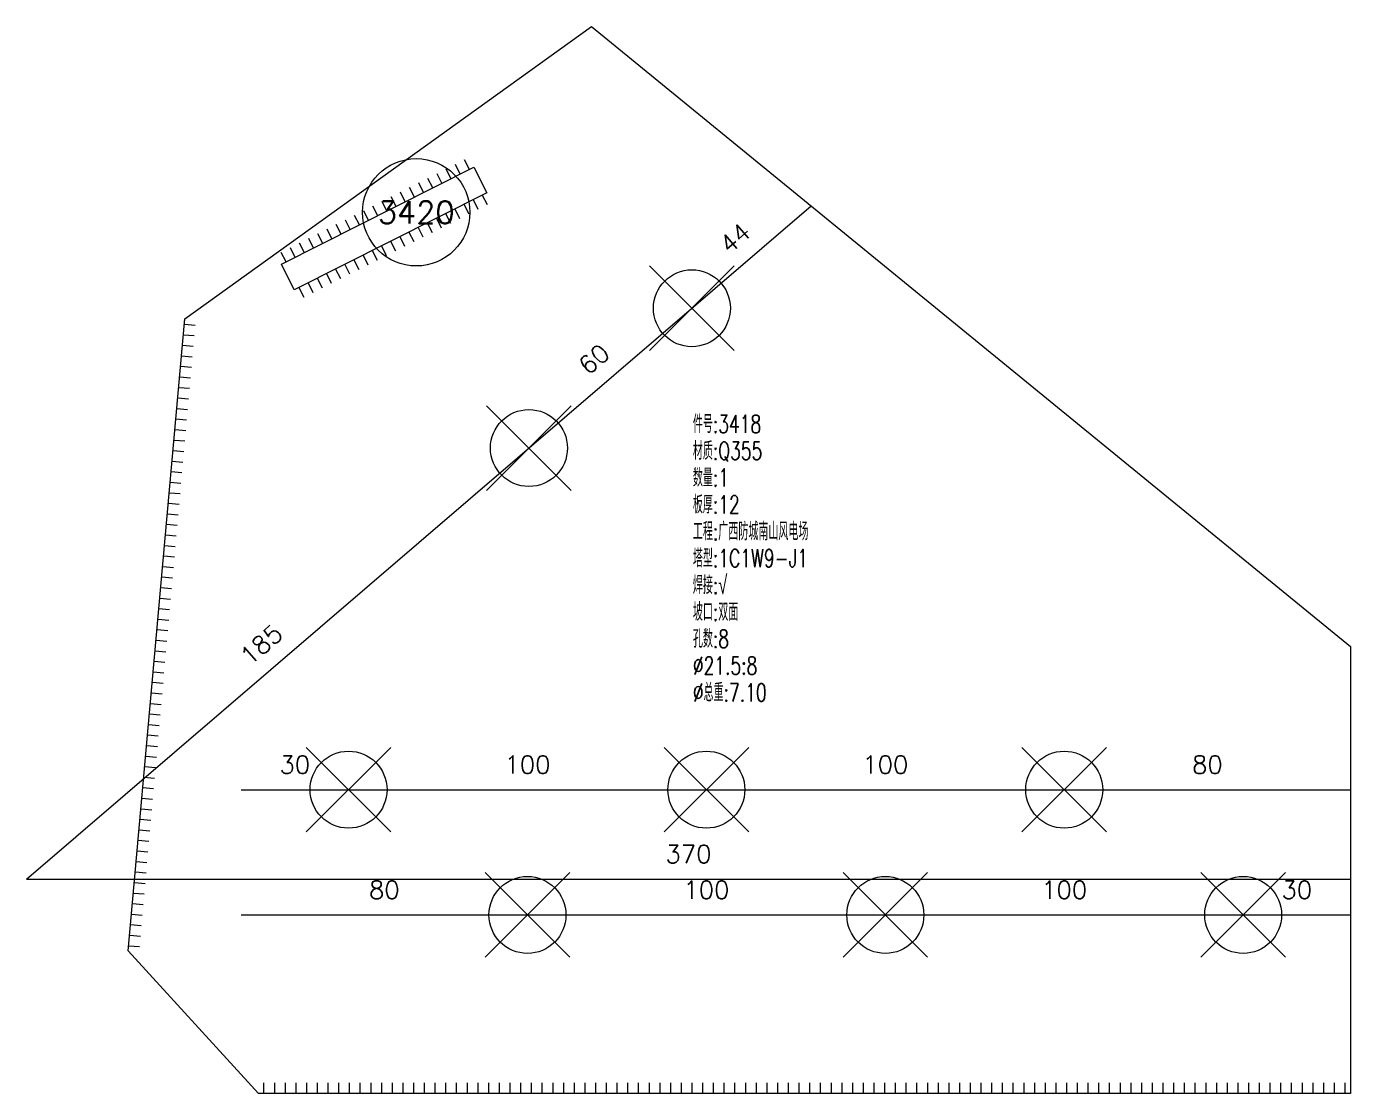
# Model space of a CAD drawing. Extents: x -105 to 10956, y -4548 to 9487.
# Drawn here: x 2827.3 to 3197.3, y -1758.8 to -1460.6 of the extents above; entities that cross this region are included whole.
import ezdxf
from ezdxf.enums import TextEntityAlignment as Align

# ---------------------------------------------------------------- set-up
doc = ezdxf.new("R2010")
doc.units = 0
doc.header["$MEASUREMENT"] = 0
for name, color, linetype, lineweight in [('1', 7, 'CONTINUOUS', 25), ('2', 7, 'CONTINUOUS', 25), ('3', 7, 'CONTINUOUS', 25)]:
    doc.layers.add(name, color=color, linetype=linetype, lineweight=lineweight)
doc.styles.get("Standard").update_dxf_attribs({"font": 'simplex.shx', "width": 0.7, "height": 3, "bigfont": 'gbhzfs.shx'})

msp = doc.modelspace()

# ---------------------------------------------------------------- linework, layer by layer
at = {"layer": '1', "color": 7, "linetype": 'Continuous', "lineweight": 18}
for p, q in [((2871.57671, -1542.32916), (2985.22902, -1460.62115)), ((2985.22902, -1460.62115), (3197.30153, -1633.88113)), ((2855.74511, -1718.94445), (2871.57671, -1542.32916)), ((3197.30153, -1633.88113), (3197.30153, -1758.78471)), ((2892.17387, -1758.78471), (2855.74511, -1718.94445)), ((3197.30153, -1758.78471), (2892.17387, -1758.78471))]:
    msp.add_line(p, q, dxfattribs=at)
at = {"layer": '1', "color": 7, "linetype": 'Continuous', "lineweight": 13}
for p, q in [((3001.42317, -1551.17941), (3025.07317, -1527.52941)), ((3025.07317, -1551.17941), (3001.42317, -1527.52941)), ((2955.88519, -1590.24722), (2979.53519, -1566.59722)), ((2979.53519, -1590.24722), (2955.88519, -1566.59722)), ((2905.47653, -1685.70614), (2929.12653, -1662.05614)), ((2929.12653, -1685.70614), (2905.47653, -1662.05614)), ((3005.47654, -1685.70613), (3029.12654, -1662.05613)), ((3029.12654, -1685.70613), (3005.47654, -1662.05613)), ((3105.47654, -1685.70613), (3129.12654, -1662.05613)), ((3129.12654, -1685.70613), (3105.47654, -1662.05613)), ((2955.47654, -1720.70613), (2979.12654, -1697.05613)), ((2979.12654, -1720.70613), (2955.47654, -1697.05613)), ((3055.47653, -1720.70614), (3079.12653, -1697.05614)), ((3079.12653, -1720.70614), (3055.47653, -1697.05614)), ((3155.47654, -1720.70613), (3179.12654, -1697.05613)), ((3179.12654, -1720.70613), (3155.47654, -1697.05613))]:
    msp.add_line(p, q, dxfattribs=at)
for centre in [(3013.24817, -1539.35441), (2967.71019, -1578.42222), (2917.30153, -1673.88114), (3017.30154, -1673.88113), (3117.30154, -1673.88113), (2967.30154, -1708.88113), (3067.30153, -1708.88114), (3167.30154, -1708.88113)]:
    msp.add_circle(centre, 10.75, dxfattribs=at)
at = {"layer": '2', "color": 9, "linetype": 'Continuous', "lineweight": 13}
for p, q in [((2827.30172, -1698.88108), (3046.5887, -1510.75107)), ((2887.30151, -1673.88116), (3197.30153, -1673.88116)), ((2827.30172, -1698.88108), (3197.30153, -1698.88108)), ((2887.30151, -1708.88114), (3197.30153, -1708.88114))]:
    msp.add_line(p, q, dxfattribs=at)
at = {"layer": '2', "color": 7, "linetype": 'Continuous', "lineweight": 13}
for p, q in [((2871.44478, -1543.80095), (2874.4328, -1544.06879)), ((2870.91706, -1549.68813), (2873.90508, -1549.95597)), ((2871.18092, -1546.74454), (2874.16894, -1547.01238)), ((2870.6532, -1552.63171), (2873.64122, -1552.89956)), ((2870.38934, -1555.5753), (2873.37736, -1555.84314)), ((2870.12548, -1558.51889), (2873.1135, -1558.78673)), ((2869.59776, -1564.40607), (2872.58578, -1564.67391)), ((2869.86162, -1561.46248), (2872.84964, -1561.73032)), ((2869.3339, -1567.34966), (2872.32192, -1567.6175)), ((2869.07004, -1570.29324), (2872.05806, -1570.56109)), ((2868.54232, -1576.18042), (2871.53034, -1576.44826)), ((2868.80618, -1573.23683), (2871.7942, -1573.50467)), ((2868.27846, -1579.12401), (2871.26648, -1579.39185)), ((2868.0146, -1582.0676), (2871.00262, -1582.33544)), ((2867.75074, -1585.01118), (2870.73876, -1585.27903)), ((2867.22302, -1590.89836), (2870.21104, -1591.1662)), ((2867.48688, -1587.95477), (2870.4749, -1588.22262)), ((2866.95916, -1593.84195), (2869.94718, -1594.10979)), ((2866.6953, -1596.78554), (2869.68332, -1597.05338)), ((2866.43144, -1599.72913), (2869.41946, -1599.99697)), ((2865.90372, -1605.6163), (2868.89174, -1605.88415)), ((2866.16758, -1602.67271), (2869.1556, -1602.94056)), ((2865.63986, -1608.55989), (2868.62788, -1608.82773)), ((2865.376, -1611.50348), (2868.36402, -1611.77132)), ((2865.11214, -1614.44707), (2868.10016, -1614.71491)), ((2864.58442, -1620.33424), (2867.57244, -1620.60209)), ((2864.84828, -1617.39066), (2867.8363, -1617.6585)), ((2864.32056, -1623.27783), (2867.30858, -1623.54567)), ((2864.0567, -1626.22142), (2867.04472, -1626.48926)), ((2863.79284, -1629.16501), (2866.78086, -1629.43285)), ((2863.26512, -1635.05218), (2866.25314, -1635.32003)), ((2863.52898, -1632.1086), (2866.517, -1632.37644)), ((2863.00126, -1637.99577), (2865.98928, -1638.26362)), ((2862.7374, -1640.93936), (2865.72542, -1641.2072)), ((2862.47354, -1643.88295), (2865.46156, -1644.15079)), ((2861.94582, -1649.77013), (2864.93384, -1650.03797)), ((2862.20968, -1646.82654), (2865.1977, -1647.09438)), ((2861.68196, -1652.71371), (2864.66998, -1652.98156)), ((2861.4181, -1655.6573), (2864.40612, -1655.92515)), ((2861.15424, -1658.60089), (2864.14226, -1658.86873)), ((2860.62652, -1664.48807), (2863.61454, -1664.75591)), ((2860.89038, -1661.54448), (2863.8784, -1661.81232)), ((2860.36266, -1667.43166), (2863.35068, -1667.6995)), ((2860.0988, -1670.37524), (2863.08682, -1670.64309)), ((2859.83494, -1673.31883), (2862.82296, -1673.58667)), ((2859.30722, -1679.20601), (2862.29524, -1679.47385)), ((2859.57108, -1676.26242), (2862.5591, -1676.53026)), ((2859.04336, -1682.1496), (2862.03138, -1682.41744)), ((2858.7795, -1685.09319), (2861.76752, -1685.36103)), ((2858.51564, -1688.03677), (2861.50366, -1688.30462)), ((2857.98792, -1693.92395), (2860.97594, -1694.19179)), ((2858.25178, -1690.98036), (2861.2398, -1691.2482)), ((2857.72406, -1696.86754), (2860.71208, -1697.13538)), ((2857.4602, -1699.81113), (2860.44822, -1700.07897)), ((2856.93248, -1705.6983), (2859.9205, -1705.96615)), ((2857.19634, -1702.75471), (2860.18436, -1703.02256)), ((2856.66862, -1708.64189), (2859.65664, -1708.90973)), ((2856.40476, -1711.58548), (2859.39278, -1711.85332)), ((2856.1409, -1714.52907), (2859.12892, -1714.79691)), ((2855.87704, -1717.47266), (2858.86506, -1717.7405)), ((2893.6696, -1758.78471), (2893.6696, -1755.78471)), ((2896.66105, -1758.78471), (2896.66105, -1755.78471)), ((2899.65249, -1758.78471), (2899.65249, -1755.78471)), ((2902.64394, -1758.78471), (2902.64394, -1755.78471)), ((2905.63539, -1758.78471), (2905.63539, -1755.78471)), ((2908.62684, -1758.78471), (2908.62684, -1755.78471)), ((2911.61828, -1758.78471), (2911.61828, -1755.78471)), ((2914.60973, -1758.78471), (2914.60973, -1755.78471)), ((2917.60118, -1758.78471), (2917.60118, -1755.78471)), ((2920.59263, -1758.78471), (2920.59263, -1755.78471)), ((2923.58408, -1758.78471), (2923.58408, -1755.78471)), ((2926.57552, -1758.78471), (2926.57552, -1755.78471)), ((2929.56697, -1758.78471), (2929.56697, -1755.78471)), ((2932.55842, -1758.78471), (2932.55842, -1755.78471)), ((2935.54987, -1758.78471), (2935.54987, -1755.78471)), ((2938.54131, -1758.78471), (2938.54131, -1755.78471)), ((2941.53276, -1758.78471), (2941.53276, -1755.78471)), ((2944.52421, -1758.78471), (2944.52421, -1755.78471)), ((2947.51566, -1758.78471), (2947.51566, -1755.78471)), ((2950.5071, -1758.78471), (2950.5071, -1755.78471)), ((2953.49855, -1758.78471), (2953.49855, -1755.78471)), ((2956.49, -1758.78471), (2956.49, -1755.78471)), ((2959.48145, -1758.78471), (2959.48145, -1755.78471)), ((2962.47289, -1758.78471), (2962.47289, -1755.78471)), ((2965.46434, -1758.78471), (2965.46434, -1755.78471)), ((2968.45579, -1758.78471), (2968.45579, -1755.78471)), ((2971.44724, -1758.78471), (2971.44724, -1755.78471)), ((2974.43869, -1758.78471), (2974.43869, -1755.78471)), ((2977.43013, -1758.78471), (2977.43013, -1755.78471)), ((2980.42158, -1758.78471), (2980.42158, -1755.78471)), ((2983.41303, -1758.78471), (2983.41303, -1755.78471)), ((2986.40448, -1758.78471), (2986.40448, -1755.78471)), ((2989.39592, -1758.78471), (2989.39592, -1755.78471)), ((2992.38737, -1758.78471), (2992.38737, -1755.78471)), ((2995.37882, -1758.78471), (2995.37882, -1755.78471)), ((2998.37027, -1758.78471), (2998.37027, -1755.78471)), ((3001.36171, -1758.78471), (3001.36171, -1755.78471)), ((3004.35316, -1758.78471), (3004.35316, -1755.78471)), ((3007.34461, -1758.78471), (3007.34461, -1755.78471)), ((3010.33606, -1758.78471), (3010.33606, -1755.78471)), ((3013.3275, -1758.78471), (3013.3275, -1755.78471)), ((3016.31895, -1758.78471), (3016.31895, -1755.78471)), ((3019.3104, -1758.78471), (3019.3104, -1755.78471)), ((3022.30185, -1758.78471), (3022.30185, -1755.78471)), ((3025.29329, -1758.78471), (3025.29329, -1755.78471)), ((3028.28474, -1758.78471), (3028.28474, -1755.78471)), ((3031.27619, -1758.78471), (3031.27619, -1755.78471)), ((3034.26764, -1758.78471), (3034.26764, -1755.78471)), ((3037.25909, -1758.78471), (3037.25909, -1755.78471)), ((3040.25053, -1758.78471), (3040.25053, -1755.78471)), ((3043.24198, -1758.78471), (3043.24198, -1755.78471)), ((3046.23343, -1758.78471), (3046.23343, -1755.78471)), ((3049.22488, -1758.78471), (3049.22488, -1755.78471)), ((3052.21632, -1758.78471), (3052.21632, -1755.78471)), ((3055.20777, -1758.78471), (3055.20777, -1755.78471)), ((3058.19922, -1758.78471), (3058.19922, -1755.78471)), ((3061.19067, -1758.78471), (3061.19067, -1755.78471)), ((3064.18211, -1758.78471), (3064.18211, -1755.78471)), ((3067.17356, -1758.78471), (3067.17356, -1755.78471)), ((3070.16501, -1758.78471), (3070.16501, -1755.78471)), ((3073.15646, -1758.78471), (3073.15646, -1755.78471)), ((3076.1479, -1758.78471), (3076.1479, -1755.78471)), ((3079.13935, -1758.78471), (3079.13935, -1755.78471)), ((3082.1308, -1758.78471), (3082.1308, -1755.78471)), ((3085.12225, -1758.78471), (3085.12225, -1755.78471)), ((3088.1137, -1758.78471), (3088.1137, -1755.78471)), ((3091.10514, -1758.78471), (3091.10514, -1755.78471)), ((3094.09659, -1758.78471), (3094.09659, -1755.78471)), ((3097.08804, -1758.78471), (3097.08804, -1755.78471)), ((3100.07949, -1758.78471), (3100.07949, -1755.78471)), ((3103.07093, -1758.78471), (3103.07093, -1755.78471)), ((3106.06238, -1758.78471), (3106.06238, -1755.78471)), ((3109.05383, -1758.78471), (3109.05383, -1755.78471)), ((3112.04528, -1758.78471), (3112.04528, -1755.78471)), ((3115.03672, -1758.78471), (3115.03672, -1755.78471)), ((3118.02817, -1758.78471), (3118.02817, -1755.78471)), ((3121.01962, -1758.78471), (3121.01962, -1755.78471)), ((3124.01107, -1758.78471), (3124.01107, -1755.78471)), ((3127.00251, -1758.78471), (3127.00251, -1755.78471)), ((3129.99396, -1758.78471), (3129.99396, -1755.78471)), ((3132.98541, -1758.78471), (3132.98541, -1755.78471)), ((3135.97686, -1758.78471), (3135.97686, -1755.78471)), ((3138.96831, -1758.78471), (3138.96831, -1755.78471)), ((3141.95975, -1758.78471), (3141.95975, -1755.78471)), ((3144.9512, -1758.78471), (3144.9512, -1755.78471)), ((3147.94265, -1758.78471), (3147.94265, -1755.78471)), ((3150.9341, -1758.78471), (3150.9341, -1755.78471)), ((3153.92554, -1758.78471), (3153.92554, -1755.78471)), ((3156.91699, -1758.78471), (3156.91699, -1755.78471)), ((3159.90844, -1758.78471), (3159.90844, -1755.78471)), ((3162.89989, -1758.78471), (3162.89989, -1755.78471)), ((3165.89133, -1758.78471), (3165.89133, -1755.78471)), ((3168.88278, -1758.78471), (3168.88278, -1755.78471)), ((3171.87423, -1758.78471), (3171.87423, -1755.78471)), ((3174.86568, -1758.78471), (3174.86568, -1755.78471)), ((3177.85712, -1758.78471), (3177.85712, -1755.78471)), ((3180.84857, -1758.78471), (3180.84857, -1755.78471)), ((3183.84002, -1758.78471), (3183.84002, -1755.78471)), ((3186.83147, -1758.78471), (3186.83147, -1755.78471)), ((3189.82292, -1758.78471), (3189.82292, -1755.78471)), ((3192.81436, -1758.78471), (3192.81436, -1755.78471)), ((3195.80581, -1758.78471), (3195.80581, -1755.78471))]:
    msp.add_line(p, q, dxfattribs=at)
at = {"layer": '3', "color": 7, "linetype": 'Continuous', "lineweight": 13}
for p, q in [((2951.06643, -1500.57135), (2949.71502, -1497.89298)), ((2943.38055, -1504.44939), (2942.02914, -1501.77101)), ((2945.94251, -1503.15671), (2944.5911, -1500.47833)), ((2948.50447, -1501.86403), (2947.15306, -1499.18566)), ((2935.69468, -1508.32742), (2934.34326, -1505.64905)), ((2938.25664, -1507.03474), (2936.90522, -1504.35637)), ((2940.8186, -1505.74206), (2939.46718, -1503.06369)), ((2928.0088, -1512.20546), (2926.65739, -1509.52709)), ((2930.57076, -1510.91278), (2929.21935, -1508.23441)), ((2933.13272, -1509.6201), (2931.7813, -1506.94173)), ((2952.10825, -1509.00635), (2953.45966, -1511.68473)), ((2954.6702, -1507.71367), (2956.02162, -1510.39205)), ((2922.88489, -1514.79082), (2921.53347, -1512.11244)), ((2925.44684, -1513.49814), (2924.09543, -1510.81977)), ((2944.42237, -1512.88439), (2945.77379, -1515.56276)), ((2946.98433, -1511.59171), (2948.33574, -1514.27008)), ((2949.54629, -1510.29903), (2950.8977, -1512.9774)), ((2915.19901, -1518.66885), (2913.84759, -1515.99048)), ((2917.76097, -1517.37617), (2916.40955, -1514.6978)), ((2920.32293, -1516.08349), (2918.97151, -1513.40512)), ((2936.73649, -1516.76243), (2938.08791, -1519.4408)), ((2939.29845, -1515.46975), (2940.64987, -1518.14812)), ((2941.86041, -1514.17707), (2943.21183, -1516.85544)), ((2907.51313, -1522.54689), (2906.16172, -1519.86852)), ((2910.07509, -1521.25421), (2908.72368, -1518.57584)), ((2912.63705, -1519.96153), (2911.28564, -1517.28316)), ((2929.05062, -1520.64046), (2930.40203, -1523.31883)), ((2931.61258, -1519.34778), (2932.96399, -1522.02616)), ((2934.17454, -1518.05511), (2935.52595, -1520.73348)), ((2899.82726, -1526.42493), (2898.47584, -1523.74655)), ((2902.38922, -1525.13225), (2901.0378, -1522.45387)), ((2904.95118, -1523.83957), (2903.59976, -1521.1612)), ((2923.9267, -1523.22582), (2925.27812, -1525.90419)), ((2926.48866, -1521.93314), (2927.84008, -1524.61151)), ((2916.24083, -1527.10386), (2917.59224, -1529.78223)), ((2918.80278, -1525.81118), (2920.1542, -1528.48955)), ((2921.36474, -1524.5185), (2922.71616, -1527.19687)), ((2908.55495, -1530.98189), (2909.90636, -1533.66027)), ((2911.11691, -1529.68921), (2912.46832, -1532.36759)), ((2913.67887, -1528.39654), (2915.03028, -1531.07491)), ((2903.43103, -1533.56725), (2904.78245, -1536.24562)), ((2905.99299, -1532.27457), (2907.34441, -1534.95294))]:
    msp.add_line(p, q, dxfattribs=at)
msp.add_lwpolyline([(2955.95118, -1507.06733), (2902.15005, -1534.21359), (2898.54628, -1527.07127), (2952.34741, -1499.92501)], close=True, dxfattribs=at)
at = {"layer": '3', "color": 7, "linetype": 'Continuous', "lineweight": 18}
msp.add_circle((2936.21559, -1512.54492), 15, dxfattribs=at)

# ---------------------------------------------------------------- texts
at = {"layer": '2', "color": 7, "linetype": 'Continuous', "lineweight": 13}
for s, p in [('44', (3027.96504, -1522.77584)), ('60', (2988.52579, -1556.61142)), ('185', (2895.55257, -1636.37475))]:
    msp.add_text(s, height=5, rotation=41, dxfattribs=at).set_placement(p, align=Align.BOTTOM_CENTER)
for s, p in [('30', (2902.30152, -1670.88115)), ('100', (2967.30153, -1670.88113)), ('100', (3067.30154, -1670.88113)), ('80', (3157.30154, -1670.88115)), ('370', (3012.30163, -1695.88108)), ('80', (2927.30152, -1705.88114)), ('100', (3017.30153, -1705.88113)), ('100', (3117.30153, -1705.88113)), ('30', (3182.30154, -1705.88113))]:
    msp.add_text(s, height=5, dxfattribs=at).set_placement(p, align=Align.BOTTOM_CENTER)
at = {"layer": '2', "color": 7, "linetype": 'Continuous', "lineweight": 13, "insert": (3013.52332, -1569.20293), "char_height": 5, "width": 500, "attachment_point": 1, "line_spacing_factor": 0.9}
msp.add_mtext('件号:3418\\P材质:Q355\\P数量:1\\P板厚:12\\P工程:广西防城南山风电场\\P塔型:1C1W9-J1\\P焊接:√\\P坡口:双面\\P孔数:8\\P%%c21.5:8\\P%%c总重:7.10', dxfattribs=at)
at = {"layer": '3', "color": 7, "linetype": 'Continuous', "lineweight": 13}
msp.add_text('3420', height=6.25, dxfattribs=at).set_placement((2936.21559, -1512.54492), align=Align.MIDDLE_CENTER)

doc.saveas('drawing.dxf')
